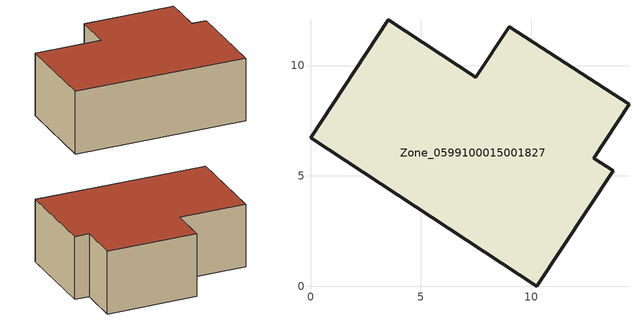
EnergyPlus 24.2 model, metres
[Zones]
Zone_0599100015001827
 floor ground (C_G): 10.24,0 0,6.74 3.52,12.08 7.49,9.46 9.01,11.75 14.42,8.24 12.82,5.81 13.7,5.24 z0.84
 wall outside (C_F): 0,6.74 10.24,0 13.7,5.24 12.82,5.81 14.42,8.24 9.01,11.75 7.49,9.46 3.52,12.08 0,6.74 z0.84:5.41
 roof outside (C_R): 12.82,5.81 14.42,8.24 9.01,11.75 7.49,9.46 3.52,12.08 0,6.74 10.24,0 13.7,5.24 z5.41
[BUILDING]
Pand.0599100015001827: North Axis=0; Terrain=City; Loads Convergence Tolerance Value=0.04; Temperature Convergence Tolerance Value=0.4; Solar Distribution=FullExterior; Maximum Number of Warmup Days=25; Minimum Number of Warmup Days=1
[Site:Location]
Rotterdam.The.Hague.AP_ZH_NLD Design_Conditions: Latitude=51.96; Longitude=4.45; Time Zone=1; Elevation=-4.5
[SITE:GROUNDTEMPERATURE:BUILDINGSURFACE]
18, 18, 18, 18, 18, 18, 18, 18, 18, 18, 18, 18
[MATERIAL] Thermal Absorptance=0.9; Solar Absorptance=0.7; Visible Absorptance=0.7
Name | Roughness | Thickness | Conductivity | Density | Specific Heat
G.TC.1975-1991 | MediumSmooth | 0.15 | 0.288461 | 540 | 1210
F.TC.1975-1991 | Rough | 0.3 | 0.230769 | 1920 | 840
R.TC.1975-1991 | MediumRough | 0.2 | 0.153846 | 1500 | 1000
[CONSTRUCTION]
C_G: G.TC.1975-1991
C_F: F.TC.1975-1991
C_R: R.TC.1975-1991
[ZONE]
Zone_0599100015001827: Type=1; Multiplier=1; Ceiling Height=Autocalculate; Volume=Autocalculate; Floor Area=autocalculate; Part of Total Floor Area=Yes
[ZONEINFILTRATION:DESIGNFLOWRATE]
Infil_Zone_0599100015001827: Zone or ZoneList or Space or SpaceList=Zone_0599100015001827; Schedule=AlwaysOn; Design Flow Rate Calculation Method=Flow/Area; Flow Rate per Floor Area=0.003; Constant Term Coefficient=1; Temperature Term Coefficient=0; Velocity Term Coefficient=0; Velocity Squared Term Coefficient=0
[HVACTEMPLATE:ZONE:IDEALLOADSAIRSYSTEM]
Zone_0599100015001827: Maximum Heating Supply Air Temperature=50; Minimum Cooling Supply Air Temperature=13; Maximum Heating Supply Air Humidity Ratio=0.0156; Minimum Cooling Supply Air Humidity Ratio=0.0077; Heating Limit=NoLimit; Cooling Limit=NoLimit; Dehumidification Control Type=ConstantSensibleHeatRatio; Cooling Sensible Heat Ratio=0.7; Dehumidification Setpoint=60; Humidification Control Type=None; Humidification Setpoint=30; Outdoor Air Method=None; Outdoor Air Flow Rate per Person=0.00944; Outdoor Air Flow Rate per Zone Floor Area=0; Outdoor Air Flow Rate per Zone=0; Demand Controlled Ventilation Type=None; Outdoor Air Economizer Type=NoEconomizer; Heat Recovery Type=None; Sensible Heat Recovery Effectiveness=0.7; Latent Heat Recovery Effectiveness=0.65
[ZONECONTROL:THERMOSTAT]
ThermostatControl_Zone_0599100015001827: Zone or ZoneList=Zone_0599100015001827; Control Type Schedule=DualSetpointControlType; Control 1=Thermostat_Zone_0599100015001827; Temperature Difference Between Cutout And Setpoint=0
[THERMOSTATSETPOINT:DUALSETPOINT]
Thermostat_Zone_0599100015001827: Heating Setpoint Temperature Schedule=HeatingSetpoint_Zone_0599100015001827; Cooling Setpoint Temperature Schedule=CoolingSetpoint_Zone_0599100015001827
[SCHEDULE:COMPACT]
HeatingSetpoint_Zone_0599100015001827: Through: 12/31, For: AllDays, Until: 24:00, 21
CoolingSetpoint_Zone_0599100015001827: Through: 12/31, For: AllDays, Until: 24:00, 24
DualSetpointControlType: Through: 12/31, For: AllDays, Until: 24:00, 4
AlwaysOn: Through: 12/31, For: AllDays, Until: 24:00, 1
